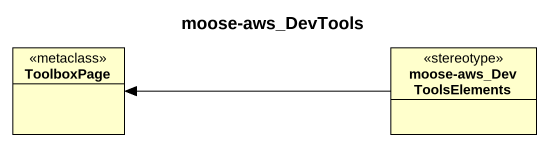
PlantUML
@startuml
title moose-aws_DevTools
hide circle
hide empty members
class ToolboxPage <<metaclass>>
class "moose-aws_DevToolsElements" as moose_aws_DevToolsElements <<stereotype>>
moose_aws_DevToolsElements -left-> ToolboxPage
@enduml
